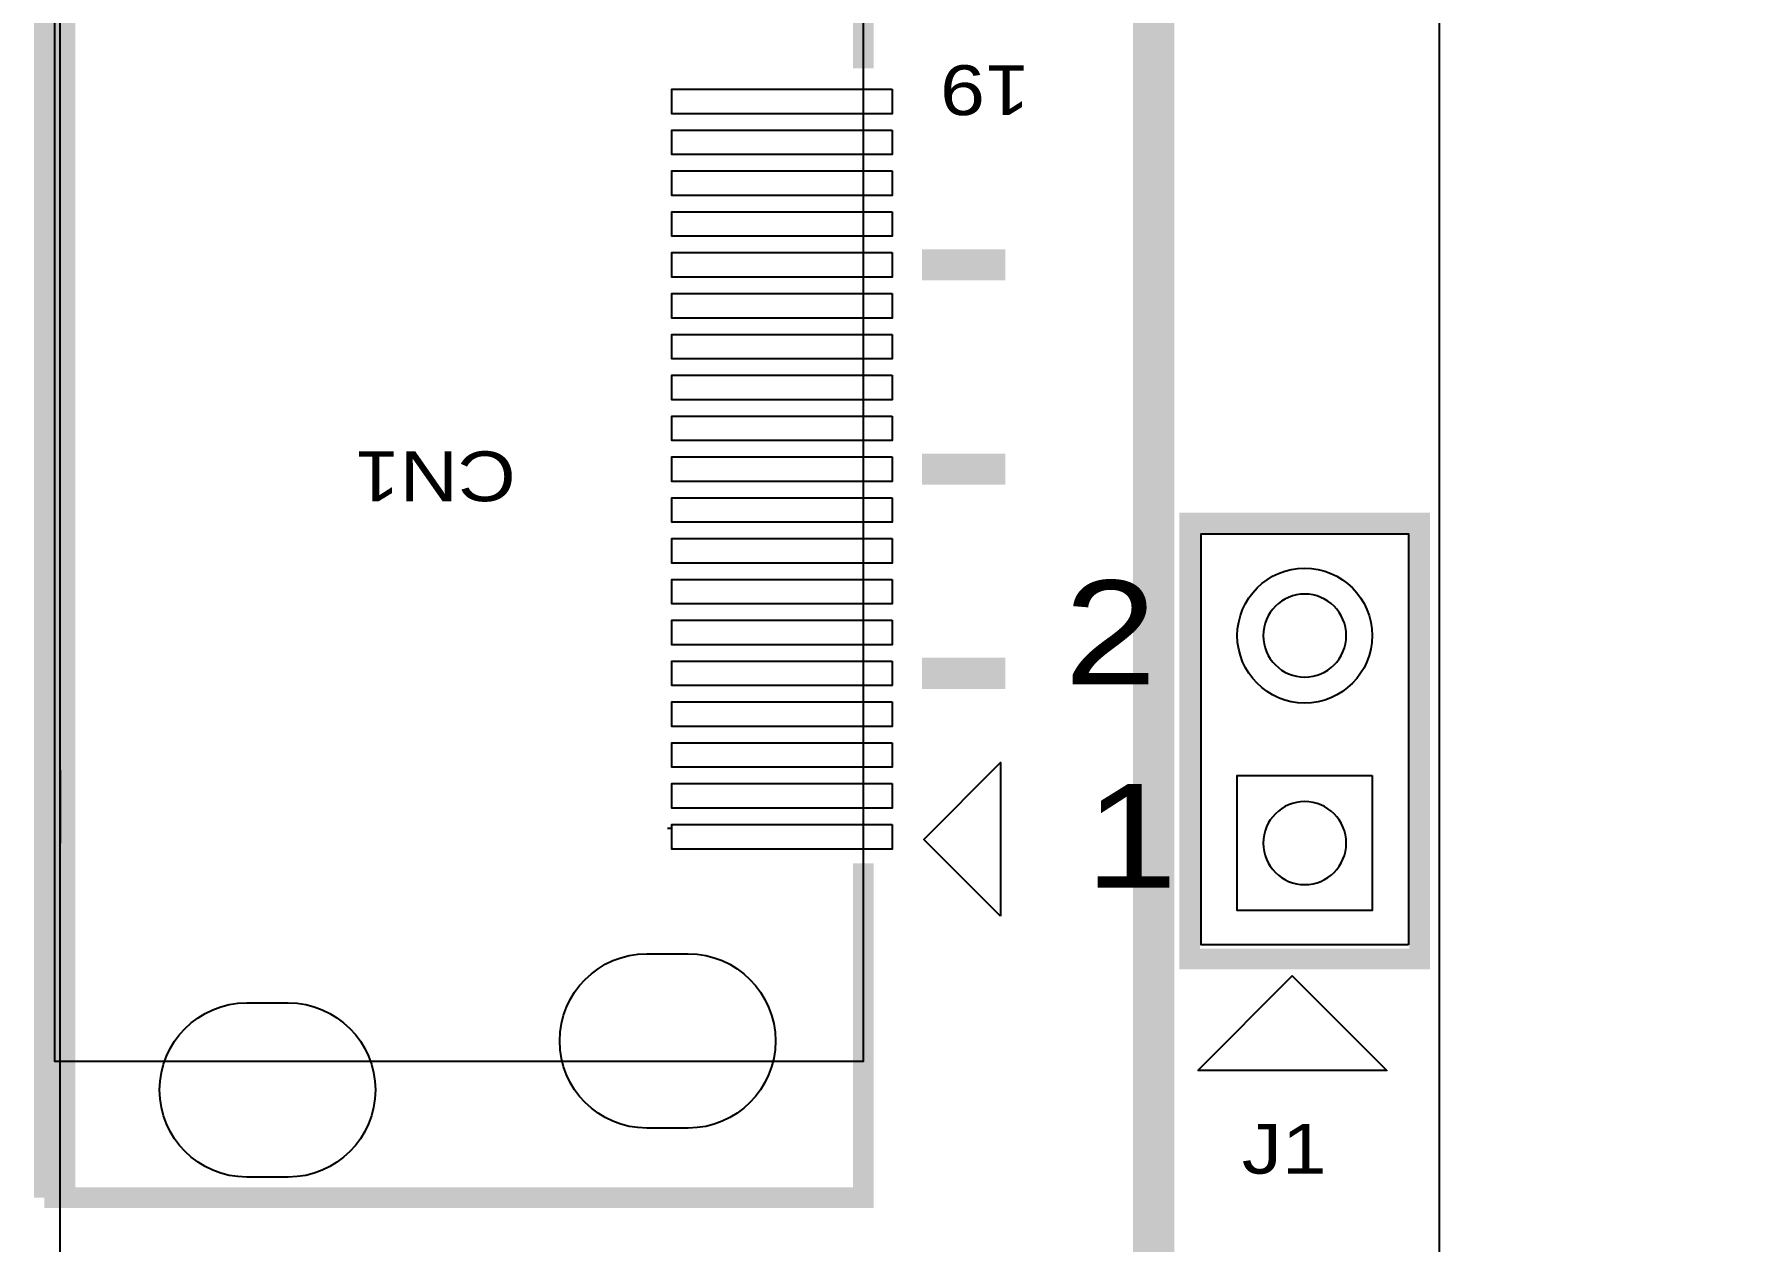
# Model space of a CAD drawing. Extents: x -0.3 to 74.7, y -2.5 to 45.9.
# Drawn here: x -0.32 to 20.46, y 10.28 to 25.06 of the extents above; entities that cross this region are included whole.
import ezdxf

# ---------------------------------------------------------------- set-up
doc = ezdxf.new("R2010")
doc.units = 0
for name, color, linetype in [('BG_DIMENSION', 85, 'CONTINUOUS'), ('BG_OUTLINE', 254, 'CONTINUOUS'), ('BG_SILKSCREEN_TOP', 6, 'CONTINUOUS'), ('PG_SILKSCREEN_TOP', 5, 'CONTINUOUS'), ('PIN_TOP', 80, 'CONTINUOUS'), ('RD_SILKSCREEN_TOP', 142, 'CONTINUOUS')]:
    doc.layers.add(name, color=color, linetype=linetype)

msp = doc.modelspace()

# ---------------------------------------------------------------- linework, layer by layer
at = {"layer": 'BG_DIMENSION'}
for points in [[(7.489444, 24.079708), (7.489444, 24.094948)], [(7.503668, 24.079708), (7.489444, 24.079708)], [(7.489444, 23.579582), (7.489444, 23.594822)], [(7.503668, 23.579582), (7.489444, 23.579582)], [(7.489444, 23.07971), (7.489444, 23.09495)], [(7.503668, 23.07971), (7.489444, 23.07971)], [(7.489444, 22.579584), (7.489444, 22.594824)], [(7.503668, 22.579584), (7.489444, 22.579584)], [(7.489444, 22.079712), (7.489444, 22.094952)], [(7.503668, 22.079712), (7.489444, 22.079712)], [(7.489444, 21.579586), (7.489444, 21.594826)], [(7.503668, 21.579586), (7.489444, 21.579586)], [(7.489444, 21.079714), (7.489444, 21.094954)], [(7.503668, 21.079714), (7.489444, 21.079714)], [(7.489444, 20.579588), (7.489444, 20.594828)], [(7.503668, 20.579588), (7.489444, 20.579588)], [(7.489444, 20.079716), (7.489444, 20.094956)], [(7.503668, 20.079716), (7.489444, 20.079716)], [(7.489444, 19.57959), (7.489444, 19.59483)], [(7.503668, 19.57959), (7.489444, 19.57959)], [(7.489444, 19.079464), (7.489444, 19.094704)], [(7.503668, 19.079464), (7.489444, 19.079464)], [(7.489444, 18.579592), (7.489444, 18.594832)], [(7.503668, 18.579592), (7.489444, 18.579592)], [(7.489444, 18.079466), (7.489444, 18.094706)], [(7.503668, 18.079466), (7.489444, 18.079466)], [(7.489444, 17.579594), (7.489444, 17.594834)], [(7.503668, 17.579594), (7.489444, 17.579594)], [(7.489444, 17.079468), (7.489444, 17.094708)], [(7.503668, 17.079468), (7.489444, 17.079468)], [(7.489444, 16.579596), (7.489444, 16.594836)], [(7.503668, 16.579596), (7.489444, 16.579596)], [(0, 16.050514), (0, 15.149576)], [(7.489444, 16.07947), (7.489444, 16.09471)], [(7.503668, 16.07947), (7.489444, 16.07947)], [(7.489444, 15.579598), (7.489444, 15.594838)], [(7.503668, 15.579598), (7.489444, 15.579598)], [(7.503668, 15.079472), (7.489444, 15.079472), (7.489444, 15.094712)]]:
    msp.add_lwpolyline(points, dxfattribs=at)
at = {"layer": 'BG_OUTLINE'}
msp.add_lwpolyline([(64.998346, 0), (64.998346, -2.54), (0, -2.54), (0, 39.958772), (64.998346, 39.958772), (64.998346, 0)], dxfattribs=at)
for points in [[(15.748, 17.691608, 1), (14.732, 17.691608, 1)], [(15.748, 15.151608, 1), (14.732, 15.151608, 1)]]:
    msp.add_lwpolyline(points, format="xyb", close=True, dxfattribs=at)
at = {"layer": 'BG_SILKSCREEN_TOP', "const_width": 0.508}
msp.add_lwpolyline([(13.38961, 38.479222), (50.389536, 38.479222), (50.389536, 1.479296), (13.38961, 1.479296), (13.38961, 38.479222)], dxfattribs=at)
at = {"layer": 'BG_SILKSCREEN_TOP'}
for points in [[(16.889476, 34.979356), (46.889416, 34.979356), (46.889416, 4.979416), (16.889476, 4.979416), (16.889476, 34.979356)], [(7.489444, 15.329408), (7.438644, 15.329408)]]:
    msp.add_lwpolyline(points, dxfattribs=at)
at = {"layer": 'PG_SILKSCREEN_TOP'}
for points, const_width in [([(-0.065786, 10.809986), (-0.065786, 29.148786)], 0.508), ([(2.57556, 10.809986), (-0.065786, 10.809986), (-0.065786, 29.148786), (9.834372, 29.148786), (9.834372, 24.635714)], 0.254), ([(10.554716, 22.229572), (11.57351, 22.229572)], 0.381), ([(10.554716, 19.72945), (11.57351, 19.72945)], 0.381), ([(15.652496, 13.73251), (13.829538, 13.73251), (13.829538, 19.068796), (16.648684, 19.068796), (16.648684, 13.73251), (15.652496, 13.73251)], 0.254), ([(10.554716, 17.229328), (11.57351, 17.229328)], 0.381), ([(9.834372, 14.904466), (9.834372, 10.809986), (2.57556, 10.809986)], 0.254)]:
    msp.add_lwpolyline(points, dxfattribs=dict(at, const_width=const_width))
for points in [[(9.834372, 27.479498), (9.834372, 12.479274), (-0.065786, 12.479274), (-0.065786, 27.479498), (9.834372, 27.479498)], [(16.51, 13.907008), (13.97, 13.907008), (13.97, 18.936208), (16.51, 18.936208), (16.51, 13.907008)]]:
    msp.add_lwpolyline(points, dxfattribs=at)
for points in [[(11.515852, 14.257528), (10.576052, 15.197328), (11.515852, 16.137128)], [(13.932408, 12.3698), (15.088108, 13.5255), (16.243808, 12.3698)]]:
    msp.add_lwpolyline(points, close=True, dxfattribs=at)
at = {"layer": 'PIN_TOP'}
for points in [[(10.189464, 24.379555), (10.189464, 24.079581), (7.489444, 24.079581), (7.489444, 24.379555)], [(10.189464, 23.879429), (10.189464, 23.579455), (7.489444, 23.579455), (7.489444, 23.879429)], [(10.189464, 23.379557), (10.189464, 23.079583), (7.489444, 23.079583), (7.489444, 23.379557)], [(10.189464, 22.879431), (10.189464, 22.579457), (7.489444, 22.579457), (7.489444, 22.879431)], [(10.189464, 22.379559), (10.189464, 22.079585), (7.489444, 22.079585), (7.489444, 22.379559)], [(10.189464, 21.879433), (10.189464, 21.579459), (7.489444, 21.579459), (7.489444, 21.879433)], [(10.189464, 21.379561), (10.189464, 21.079587), (7.489444, 21.079587), (7.489444, 21.379561)], [(10.189464, 20.879435), (10.189464, 20.579461), (7.489444, 20.579461), (7.489444, 20.879435)], [(10.189464, 20.379563), (10.189464, 20.079589), (7.489444, 20.079589), (7.489444, 20.379563)], [(10.189464, 19.879437), (10.189464, 19.579463), (7.489444, 19.579463), (7.489444, 19.879437)], [(10.189464, 19.379311), (10.189464, 19.079337), (7.489444, 19.079337), (7.489444, 19.379311)], [(10.189464, 18.879439), (10.189464, 18.579465), (7.489444, 18.579465), (7.489444, 18.879439)], [(10.189464, 18.379313), (10.189464, 18.079339), (7.489444, 18.079339), (7.489444, 18.379313)], [(10.189464, 17.879441), (10.189464, 17.579467), (7.489444, 17.579467), (7.489444, 17.879441)], [(10.189464, 17.379315), (10.189464, 17.079341), (7.489444, 17.079341), (7.489444, 17.379315)], [(10.189464, 16.879443), (10.189464, 16.579469), (7.489444, 16.579469), (7.489444, 16.879443)], [(10.189464, 16.379317), (10.189464, 16.079343), (7.489444, 16.079343), (7.489444, 16.379317)], [(10.189464, 15.879445), (10.189464, 15.579471), (7.489444, 15.579471), (7.489444, 15.879445)], [(16.0655, 15.977108), (16.0655, 14.326108), (14.4145, 14.326108), (14.4145, 15.977108)], [(10.189464, 15.379319), (10.189464, 15.079345), (7.489444, 15.079345), (7.489444, 15.379319)]]:
    msp.add_lwpolyline(points, close=True, dxfattribs=at)
for points in [[(7.692644, 11.662664), (7.184644, 11.662664, -1), (7.184644, 13.796264), (7.692644, 13.796264, -1)], [(2.793492, 11.062716), (2.285492, 11.062716, -1), (2.285492, 13.196316), (2.793492, 13.196316, -1)]]:
    msp.add_lwpolyline(points, format="xyb", close=True, dxfattribs=at)
msp.add_circle((15.24, 17.691608), 0.8255, dxfattribs=at)

# ---------------------------------------------------------------- texts
at = {"layer": 'PG_SILKSCREEN_TOP', "width": 1.208333}
msp.add_text('19', height=0.6096, rotation=180, dxfattribs=at).set_placement((11.8745, 24.67356))
at = {"layer": 'PG_SILKSCREEN_TOP', "width": 1.2}
for s, p in [('2', (12.294362, 17.096232)), ('1', (12.54887, 14.606524))]:
    msp.add_text(s, height=1.27, dxfattribs=at).set_placement(p)
at = {"layer": 'RD_SILKSCREEN_TOP', "width": 1.208333}
msp.add_text('CN1', height=0.6096, rotation=180, dxfattribs=at).set_placement((5.581396, 19.946874))
msp.add_text('J1', height=0.6096, dxfattribs=at).set_placement((14.469364, 11.105134))

doc.saveas('drawing.dxf')
